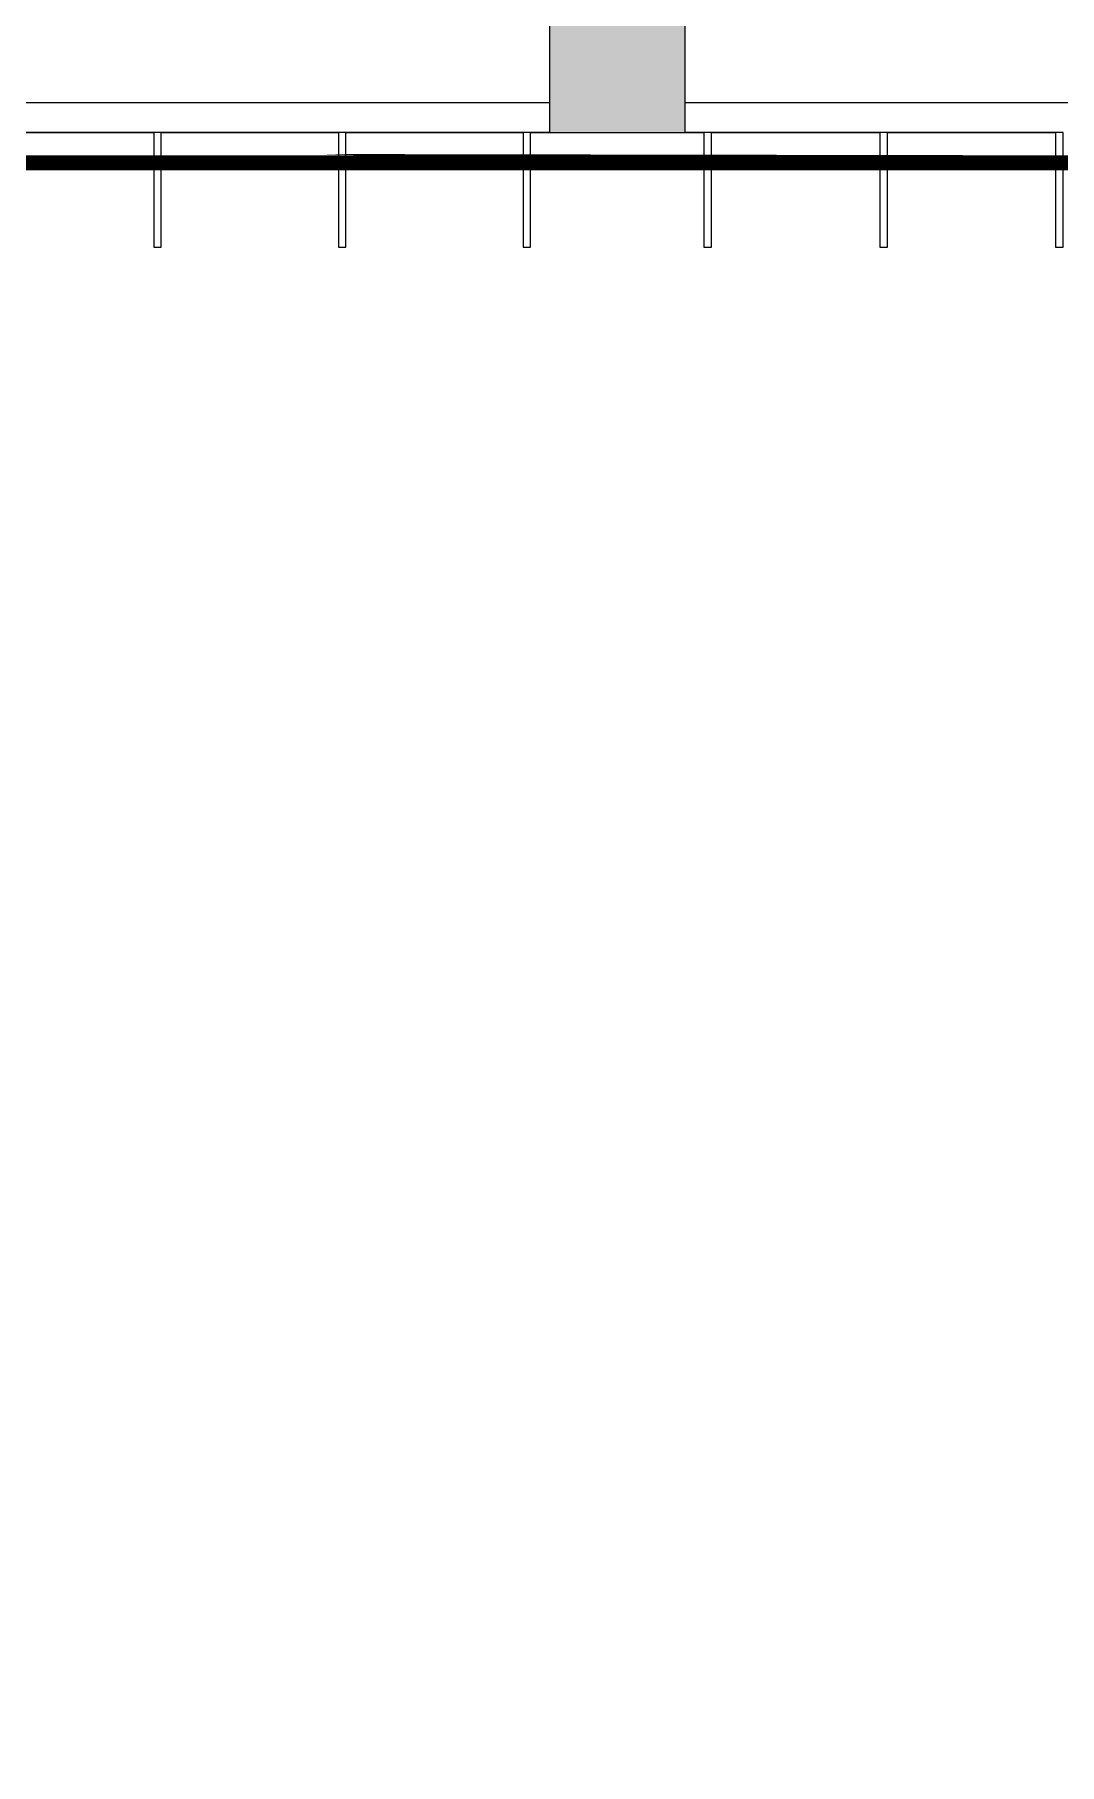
# Model space of a CAD drawing. Header units: millimetres. Extents: x 1706 to 249912, y -487248 to 27192.
# Drawn here: x 85320 to 92119, y -483870 to -472397 of the extents above; entities that cross this region are included whole.
import ezdxf

# ---------------------------------------------------------------- set-up
doc = ezdxf.new("R2010")
doc.units = ezdxf.units.MM
doc.layers.get('0').update_dxf_attribs({"color": 251})
for name, color, linetype, lineweight in [('A-GLAZ-CURT', 251, 'Continuous', 5), ('A-GLAZ-CWMG', 251, 'Continuous', 5), ('A-WALL', 251, 'Continuous', 5), ('M-FIRE-FHC', 251, 'Continuous', 9), ('S-COLS', 251, 'Continuous', 5)]:
    doc.layers.add(name, color=color, linetype=linetype, lineweight=lineweight)
doc.layers.add('FIRE COMPARTMENTATION', color=30, linetype='Continuous')

# ---------------------------------------------------------------- blocks, each defined once
blk = doc.blocks.new('zw$3B71')
at = {"layer": 'FIRE COMPARTMENTATION', "color": 1, "const_width": 100}
blk.add_lwpolyline([(11752.3, -9912), (7050, -9912), (7050, -20472.7), (-17450, -20472.7), (-17529.2, -9903), (-20879.2, -9897), (-20800, -9900), (-66300, -9900), (-66300, -2000), (-67500, -2000), (-67500, 10496.8), (-63512, 10500), (-63512, 16512), (11752.3, 16512), (11752.3, -9101.5)], close=True, dxfattribs=at)
blk = doc.blocks.new('System Panel - VISION PANEL - TYPE 1-2336390-2ND FLOOR PLAN_')
at = {"layer": 'A-GLAZ-CURT'}
for p, q in [((587.5, 0), (-587.5, 0)), ((-587.5, 0), (-587.5, -12)), ((587.5, -12), (587.5, 0)), ((-587.5, -12), (587.5, -12))]:
    blk.add_line(p, q, dxfattribs=at)
blk = doc.blocks.new('System Panel - Spandrel-2378446-2ND FLOOR PLAN_')
at = {"layer": 'A-GLAZ-CURT'}
for p, q in [((575, 0), (-575, 0)), ((-575, 0), (-575, -12)), ((575, -12), (575, 0)), ((-575, -12), (575, -12))]:
    blk.add_line(p, q, dxfattribs=at)
blk = doc.blocks.new('System Panel - VISION PANEL - TYPE 1-2398217-2ND FLOOR PLAN_')
at = {"layer": 'A-GLAZ-CURT'}
for p, q in [((558, 0), (-558, 0)), ((-558, 0), (-558, -12)), ((558, -12), (558, 0)), ((-558, -12), (558, -12))]:
    blk.add_line(p, q, dxfattribs=at)
blk = doc.blocks.new('Rectangular Mullion - SOUTH 50 x 450-2129914-2ND FLOOR PLAN_')
at = {"layer": 'A-GLAZ-CWMG'}
for p, q in [((-25, 560), (25, 560)), ((-25, -200), (-25, 560)), ((25, 560), (25, -200)), ((25, -200), (-25, -200))]:
    blk.add_line(p, q, dxfattribs=at)
blk = doc.blocks.new('Rectangular Mullion - 100 x 200mm-2334103-2ND FLOOR PLAN_')
at = {"layer": 'A-GLAZ-CWMG'}
blk.add_line((63711, -473047), (64886, -473047), dxfattribs=at)
blk = doc.blocks.new('Rectangular Mullion - 100 x 200mm-2131721-2ND FLOOR PLAN_')
at = {"layer": 'A-GLAZ-CWMG'}
for p, q in [((67384, -473047), (67509, -473047)), ((68409, -473047), (68534, -473047))]:
    blk.add_line(p, q, dxfattribs=at)
blk = doc.blocks.new('Rectangular Mullion - 100 x 200mm-2346211-2ND FLOOR PLAN_')
at = {"layer": 'A-GLAZ-CWMG'}
blk.add_line((24584, -473047), (25700, -473047), dxfattribs=at)
blk = doc.blocks.new('A$Cdfc9e3fe')
at = {"layer": 'S-COLS'}
blk.add_hatch(color=256, dxfattribs=at).paths.add_polyline_path([(-21250, -9700), (-21250, -8800), (-22150, -8800), (-22150, -9700)])
at = {"layer": 'A-WALL'}
for p, q in [((-32250, -9500), (-22150, -9500)), ((-21250, -9500), (-17600, -9500)), ((-24775, -9700), (-25950, -9700)), ((-23550, -9700), (-24725, -9700)), ((-22325, -9700), (-23500, -9700)), ((-22150, -9700), (-22275, -9700)), ((-21125, -9700), (-21250, -9700)), ((-19958.3, -9700), (-21075, -9700)), ((-18791.7, -9700), (-19908.3, -9700))]:
    blk.add_line(p, q, dxfattribs=at)
at = {"layer": 'S-COLS'}
for p, q in [((-22150, -8800), (-22150, -9700)), ((-21250, -9700), (-21250, -8800)), ((-22150, -9700), (-21250, -9700))]:
    blk.add_line(p, q, dxfattribs=at)
at = {"layer": 'A-GLAZ-CURT'}
for name, p in [('System Panel - VISION PANEL - TYPE 1-2336390-2ND FLOOR PLAN_', (-25362.5, -9900)), ('System Panel - VISION PANEL - TYPE 1-2336390-2ND FLOOR PLAN_', (-24137.5, -9900)), ('System Panel - VISION PANEL - TYPE 1-2336390-2ND FLOOR PLAN_', (-22912.5, -9900)), ('System Panel - Spandrel-2378446-2ND FLOOR PLAN_', (-21700, -9900)), ('System Panel - VISION PANEL - TYPE 1-2398217-2ND FLOOR PLAN_', (-20516.7, -9900)), ('System Panel - VISION PANEL - TYPE 1-2398217-2ND FLOOR PLAN_', (-19350, -9900))]:
    blk.add_blockref(name, p, dxfattribs=at)
at = {"layer": 'A-GLAZ-CWMG'}
for name, p in [('Rectangular Mullion - 100 x 200mm-2334103-2ND FLOOR PLAN_', (-89660.7, 463347.4)), ('Rectangular Mullion - 100 x 200mm-2334103-2ND FLOOR PLAN_', (-88435.7, 463347.4)), ('Rectangular Mullion - 100 x 200mm-2334103-2ND FLOOR PLAN_', (-87210.7, 463347.4)), ('Rectangular Mullion - 100 x 200mm-2131721-2ND FLOOR PLAN_', (-89658.5, 463347.4)), ('Rectangular Mullion - 100 x 200mm-2346211-2ND FLOOR PLAN_', (-45658.5, 463347.4)), ('Rectangular Mullion - 100 x 200mm-2346211-2ND FLOOR PLAN_', (-44491.9, 463347.4))]:
    blk.add_blockref(name, p, dxfattribs=at)
at = {"layer": 'A-GLAZ-CWMG', "extrusion": (0, 0, -1), "rotation": 180}
for p in [(24750, -9900), (23525, -9900), (22300, -9900), (21100, -9900), (19933.3, -9900), (18766.7, -9900)]:
    blk.add_blockref('Rectangular Mullion - SOUTH 50 x 450-2129914-2ND FLOOR PLAN_', p, dxfattribs=at)

msp = doc.modelspace()

# ---------------------------------------------------------------- block references
msp.add_blockref('A$Cdfc9e3fe', (110885.701, -463347.417))

# ---------------------------------------------------------------- next in the draw order: block references
at = {"layer": 'M-FIRE-FHC'}
msp.add_blockref('zw$3B71', (110885.699, -463347.417), dxfattribs=at)

doc.saveas('drawing.dxf')
